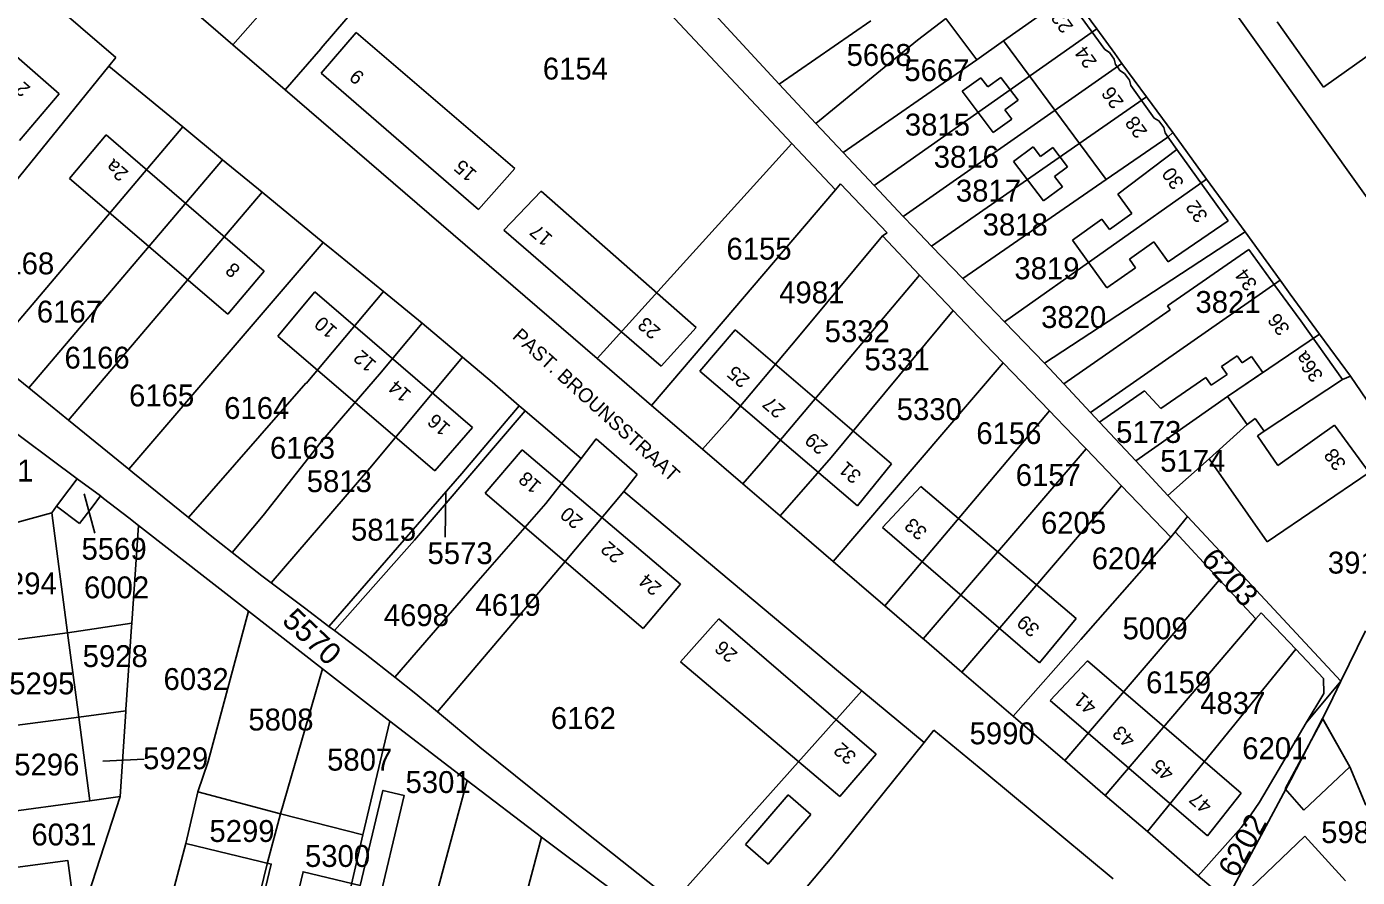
# Model space of a CAD drawing. Extents: x 191922 to 199923, y 328959 to 333350.
# Drawn here: x 196579.9 to 196744, y 330860.5 to 330965.4 of the extents above; entities that cross this region are included whole.
import ezdxf

# ---------------------------------------------------------------- set-up
doc = ezdxf.new("R2010")
doc.units = 0
for name, color, linetype in [('bouwvlak', 7, 'Continuous'), ('enkelbestemming', 7, 'Continuous'), ('Level 6', 7, 'Continuous'), ('maatvoering - maximum aantal wooneenheden', 7, 'Continuous'), ('Maatvoering_symbolen', 7, 'Continuous'), ('recreatiewoning', 7, 'Continuous')]:
    doc.layers.add(name, color=color, linetype=linetype)

msp = doc.modelspace()

# ---------------------------------------------------------------- linework, layer by layer
at = {"layer": 'bouwvlak'}
for p, q in [((196588.27, 330902.93), (196586.96, 330907.77)), ((196631.48, 330902.45), (196631.55, 330907.95)), ((196594.38, 330875.05), (196589.28, 330874.8))]:
    msp.add_line(p, q, dxfattribs=at)
at = {"layer": 'Level 6'}
for p, q in [((196605.29, 330963.19), (196633.19, 330994.8)), ((196638.85, 330988.74), (196674.25, 330950.99)), ((196746.9, 330941.86), (196722.25, 330976.48)), ((196590.88, 330961.61), (196579.75, 330971.18)), ((196661.03, 330970.94), (196672.67, 330958.34)), ((196708.63, 330969.51), (196700.33, 330963.67)), ((196711.83, 330965.13), (196708.63, 330969.51)), ((196605.29, 330963.19), (196600.5, 330967.32)), ((196683.96, 330966.15), (196672.67, 330958.34)), ((196693.23, 330966.42), (196689.72, 330963.75)), ((196711.83, 330965.13), (196684.37, 330945.82)), ((196714.05, 330962.11), (196711.83, 330965.13)), ((196611.77, 330957.61), (196605.29, 330963.19)), ((196689.72, 330963.75), (196677.2, 330953.48)), ((196700.33, 330963.67), (196697.04, 330961.33)), ((196590.02, 330960.53), (196590.88, 330961.61)), ((196697.04, 330961.33), (196680.56, 330949.88)), ((196714.94, 330960.89), (196714.05, 330962.11)), ((196575.58, 330942.75), (196590.02, 330960.53)), ((196590.02, 330960.53), (196599.14, 330953.04)), ((196714.94, 330960.89), (196687.95, 330942.01)), ((196717.97, 330956.76), (196714.94, 330960.89)), ((196672.67, 330958.34), (196677.2, 330953.48)), ((196650.22, 330924.48), (196611.77, 330957.61)), ((196717.97, 330956.76), (196691.47, 330938.33)), ((196721.21, 330952.35), (196717.97, 330956.76)), ((196575.21, 330924.86), (196599.14, 330953.04)), ((196599.14, 330953.04), (196604.05, 330949)), ((196677.2, 330953.48), (196680.56, 330949.88)), ((196720.58, 330951.8), (196712.98, 330946.57)), ((196721.21, 330952.35), (196720.58, 330951.8)), ((196725.38, 330946.61), (196721.21, 330952.35)), ((196674.25, 330950.99), (196650.22, 330924.48)), ((196674.25, 330950.99), (196679.61, 330945.28)), ((196680.56, 330949.88), (196684.37, 330945.82)), ((196580.14, 330920.86), (196604.05, 330949)), ((196604.05, 330949), (196608.93, 330944.99)), ((196712.98, 330946.57), (196695.33, 330934.33)), ((196725.38, 330946.61), (196700.46, 330929)), ((196730.12, 330940.11), (196725.38, 330946.61)), ((196585.05, 330916.88), (196608.93, 330944.99)), ((196608.93, 330944.99), (196616.46, 330938.8)), ((196679.61, 330945.28), (196656.94, 330918.69)), ((196679.61, 330945.28), (196680.25, 330946.03)), ((196680.25, 330946.03), (196686, 330939.99)), ((196684.37, 330945.82), (196687.95, 330942.01)), ((196687.95, 330942.01), (196689.22, 330940.66)), ((196686, 330939.99), (196685.41, 330939.59)), ((196689.22, 330940.66), (196691.47, 330938.33)), ((196730.12, 330940.11), (196705.37, 330923.88)), ((196734.43, 330934.13), (196730.12, 330940.11)), ((196616.46, 330938.8), (196592.49, 330910.82)), ((196616.46, 330938.8), (196617.24, 330938.16)), ((196617.24, 330938.16), (196623.87, 330932.74)), ((196685.41, 330939.59), (196675.05, 330927.16)), ((196685.41, 330939.59), (196689.98, 330934.77)), ((196691.47, 330938.33), (196695.33, 330934.33)), ((196689.98, 330934.77), (196670.41, 330911.57)), ((196689.98, 330934.77), (196694.14, 330930.38)), ((196695.33, 330934.33), (196700.46, 330929)), ((196734.43, 330934.13), (196711.07, 330917.81)), ((196735.69, 330932.4), (196734.43, 330934.13)), ((196614.34, 330921.4), (196623.87, 330932.74)), ((196623.87, 330932.74), (196628.63, 330928.85)), ((196739.3, 330927.48), (196735.69, 330932.4)), ((196694.14, 330930.38), (196679.07, 330912.28)), ((196694.14, 330930.38), (196697.99, 330926.32)), ((196628.63, 330928.85), (196623.4, 330922.54)), ((196628.63, 330928.85), (196633.62, 330924.66)), ((196700.46, 330929), (196705.37, 330923.88)), ((196675.05, 330927.16), (196666.62, 330917.13)), ((196739.3, 330927.48), (196727.96, 330919.78)), ((196743.13, 330922.31), (196739.3, 330927.48)), ((196697.99, 330926.32), (196700.29, 330923.96)), ((196566.83, 330923.96), (196586.13, 330909.64)), ((196575.21, 330924.86), (196580.14, 330920.86)), ((196633.62, 330924.66), (196622.2, 330910.95)), ((196633.62, 330924.66), (196637.27, 330921.56)), ((196656.94, 330918.69), (196650.22, 330924.48)), ((196700.29, 330923.96), (196679.32, 330899.44)), ((196700.29, 330923.96), (196706.02, 330918)), ((196705.37, 330923.88), (196707.77, 330921.36)), ((196623.4, 330922.54), (196618.97, 330917.41)), ((196742.15, 330921.88), (196732.46, 330915.5)), ((196743.13, 330922.31), (196742.15, 330921.88)), ((196747.84, 330915.32), (196743.13, 330922.31)), ((196580.14, 330920.86), (196581.73, 330919.58)), ((196637.27, 330921.56), (196640.59, 330918.65)), ((196707.77, 330921.36), (196711.07, 330917.81)), ((196581.73, 330919.58), (196585.05, 330916.88)), ((196640.59, 330918.65), (196633.53, 330910.3)), ((196640.59, 330918.65), (196641.33, 330918)), ((196663.23, 330913.28), (196656.94, 330918.69)), ((196727.96, 330919.78), (196716.64, 330911.84)), ((196585.05, 330916.88), (196592.49, 330910.82)), ((196618.97, 330917.41), (196616.2, 330914.19)), ((196641.33, 330918), (196627.71, 330902.06)), ((196641.33, 330918), (196648.24, 330912.13)), ((196666.62, 330917.13), (196663.23, 330913.28)), ((196706.02, 330918), (196685.7, 330893.95)), ((196706.02, 330918), (196706.83, 330917.15)), ((196706.83, 330917.15), (196710.16, 330913.69)), ((196711.07, 330917.81), (196712.16, 330916.63)), ((196731.38, 330917.08), (196730.37, 330916.32)), ((196732.46, 330915.5), (196731.38, 330917.08)), ((196712.16, 330916.63), (196716.64, 330911.84)), ((196730.37, 330916.32), (196725.69, 330912.11)), ((196616.2, 330914.19), (196609.03, 330905.12)), ((196650.11, 330914.57), (196648.24, 330912.13)), ((196655.18, 330910.16), (196650.11, 330914.57)), ((196710.16, 330913.69), (196710.51, 330913.33)), ((196648.24, 330912.13), (196643.9, 330906.57)), ((196668.19, 330909.01), (196663.23, 330913.28)), ((196679.07, 330912.28), (196672.79, 330905.05)), ((196710.51, 330913.33), (196690.43, 330889.88)), ((196710.51, 330913.33), (196714.89, 330908.77)), ((196716.64, 330911.84), (196720.61, 330907.58)), ((196725.69, 330912.11), (196720.61, 330907.58)), ((196592.49, 330910.82), (196592.98, 330910.42)), ((196592.98, 330910.42), (196599.84, 330904.87)), ((196622.2, 330910.95), (196610.03, 330896.78)), ((196633.53, 330910.3), (196617.16, 330891.42)), ((196653.51, 330908.08), (196655.18, 330910.16)), ((196670.41, 330911.57), (196668.19, 330909.01)), ((196586.13, 330909.64), (196585.1, 330908.28)), ((196586.13, 330909.64), (196588.98, 330907.52)), ((196672.79, 330905.05), (196668.19, 330909.01)), ((196714.89, 330908.77), (196695.2, 330885.78)), ((196714.89, 330908.77), (196720.96, 330902.45)), ((196585.1, 330908.28), (196583.55, 330906.24)), ((196587.95, 330906.15), (196588.98, 330907.52)), ((196588.98, 330907.52), (196589.02, 330907.49)), ((196589.02, 330907.49), (196589.37, 330907.22)), ((196589.37, 330907.22), (196592.5, 330904.8)), ((196646.27, 330899.44), (196653.51, 330908.08)), ((196653.51, 330908.08), (196679.99, 330885.84)), ((196720.61, 330907.58), (196723.03, 330904.97)), ((196566.34, 330900.91), (196582.98, 330905.42)), ((196582.98, 330905.42), (196583.55, 330906.24)), ((196584.93, 330890.65), (196582.98, 330905.42)), ((196583.55, 330906.24), (196586.4, 330904.11)), ((196586.4, 330904.11), (196587.95, 330906.15)), ((196643.9, 330906.57), (196635.54, 330897.03)), ((196592.5, 330904.8), (196593.67, 330903.88)), ((196593.67, 330903.88), (196592.84, 330891.83)), ((196593.67, 330903.88), (196607.23, 330893.29)), ((196609.03, 330905.12), (196605.21, 330900.56)), ((196679.32, 330899.44), (196672.79, 330905.05)), ((196721.48, 330903.09), (196723.03, 330904.97)), ((196723.03, 330904.97), (196728.18, 330899.42)), ((196627.71, 330902.06), (196617.82, 330890.92)), ((196720.96, 330902.45), (196709.87, 330889.79)), ((196720.96, 330902.45), (196721.48, 330903.09)), ((196721.48, 330903.09), (196726.97, 330897.17)), ((196605.21, 330900.56), (196608.86, 330897.66)), ((196630.54, 330880.89), (196646.27, 330899.44)), ((196685.46, 330894.15), (196679.32, 330899.44)), ((196728.18, 330899.42), (196741.92, 330884.67)), ((196608.86, 330897.66), (196610.03, 330896.78)), ((196635.54, 330897.03), (196625.27, 330885.17)), ((196726.97, 330897.17), (196707.9, 330874.86)), ((196731.45, 330892.34), (196726.97, 330897.17)), ((196610.03, 330896.78), (196614.14, 330893.72)), ((196685.7, 330893.95), (196685.46, 330894.15)), ((196690.43, 330889.88), (196685.7, 330893.95)), ((196602.27, 330874.75), (196607.23, 330893.29)), ((196607.23, 330893.29), (196616.37, 330886.18)), ((196614.14, 330893.72), (196617.16, 330891.42)), ((196712.88, 330870.57), (196731.45, 330892.34)), ((196731.45, 330892.34), (196732.11, 330893.11)), ((196732.11, 330893.11), (196736.38, 330888.61)), ((196571.66, 330888.87), (196584.93, 330890.65)), ((196584.93, 330890.65), (196592.84, 330891.83)), ((196586.31, 330880.23), (196584.93, 330890.65)), ((196592.12, 330881.18), (196592.81, 330891.35)), ((196592.81, 330891.35), (196592.84, 330891.83)), ((196617.16, 330891.42), (196617.82, 330890.92)), ((196617.82, 330890.92), (196621.63, 330888.03)), ((196741.92, 330884.67), (196744.96, 330890.86)), ((196690.54, 330889.79), (196690.43, 330889.88)), ((196695.2, 330885.78), (196690.54, 330889.79)), ((196709.87, 330889.79), (196701.51, 330880.35)), ((196621.63, 330888.03), (196625.27, 330885.17)), ((196736.38, 330888.61), (196718.07, 330866.1)), ((196616.37, 330886.18), (196611.19, 330868.3)), ((196616.37, 330886.18), (196621.92, 330881.86)), ((196679.99, 330885.84), (196682.86, 330883.46)), ((196701.51, 330880.35), (196695.2, 330885.78)), ((196625.27, 330885.17), (196627.87, 330883.12)), ((196741.92, 330884.67), (196737.65, 330879.51)), ((196740.43, 330881.58), (196741.92, 330884.67)), ((196627.87, 330883.12), (196630.54, 330880.89)), ((196659.66, 330857.44), (196682.86, 330883.46)), ((196682.86, 330883.46), (196690.55, 330877.1)), ((196586.31, 330880.23), (196592.11, 330880.99)), ((196591.41, 330870.42), (196592.1, 330880.94)), ((196592.1, 330880.94), (196592.11, 330880.99)), ((196592.11, 330880.99), (196592.12, 330881.18)), ((196621.92, 330881.86), (196624.65, 330879.74)), ((196630.54, 330880.89), (196635.77, 330876.51)), ((196739.65, 330880.06), (196740.43, 330881.58)), ((196564.62, 330877.4), (196586.31, 330880.23)), ((196587.67, 330869.91), (196586.31, 330880.23)), ((196624.65, 330879.74), (196621.32, 330865.69)), ((196624.65, 330879.74), (196631.94, 330874.14)), ((196701.51, 330880.35), (196707.9, 330874.86)), ((196735.77, 330872.48), (196739.65, 330880.06)), ((196739.65, 330880.06), (196743.02, 330874.09)), ((196691.74, 330878.61), (196690.55, 330877.1)), ((196698.02, 330873.43), (196691.74, 330878.61)), ((196635.77, 330876.51), (196648.97, 330865.92)), ((196690.55, 330877.1), (196679.15, 330862.97)), ((196601, 330871.01), (196602.27, 330874.75)), ((196631.94, 330874.14), (196634.21, 330872.41)), ((196707.9, 330874.86), (196712.88, 330870.57)), ((196743.02, 330874.09), (196745.02, 330869.35)), ((196634.21, 330872.41), (196630.53, 330858.86)), ((196634.21, 330872.41), (196643.37, 330865.43)), ((196713.87, 330860.27), (196698.02, 330873.43)), ((196727.82, 330857.69), (196735.77, 330872.48)), ((196599.49, 330864.63), (196601, 330871.01)), ((196601, 330871.01), (196611.19, 330868.3)), ((196574.53, 330868.13), (196587.67, 330869.91)), ((196591.41, 330870.42), (196584.68, 330849.66)), ((196587.67, 330869.91), (196591.41, 330870.42)), ((196712.88, 330870.57), (196718.07, 330866.1)), ((196611.19, 330868.3), (196609.59, 330862.3)), ((196611.19, 330868.3), (196621.32, 330865.69)), ((196648.97, 330865.92), (196659.66, 330857.44)), ((196718.07, 330866.1), (196723, 330861.79)), ((196597.24, 330856.05), (196599.49, 330864.63)), ((196621.32, 330865.69), (196619.26, 330856.69)), ((196643.37, 330865.43), (196638.31, 330846.26)), ((196643.37, 330865.43), (196645.98, 330863.46)), ((196645.98, 330863.46), (196652.5, 330858.6)), ((196679.15, 330862.97), (196668.46, 330850.26)), ((196609.59, 330862.3), (196605.11, 330844.35)), ((196723, 330861.79), (196724.35, 330860.64)), ((196724.35, 330860.64), (196727.82, 330857.69))]:
    msp.add_line(p, q, dxfattribs=at)
for points in [[(196611.77, 330957.61), (196616.15, 330962.66), (196616.23, 330962.75), (196616.19, 330962.78), (196622.03, 330969.58)], [(196599.84, 330904.87), (196614.3, 330921.43), (196614.34, 330921.4)], [(196599.84, 330904.87), (196602.53, 330902.69), (196605.21, 330900.56)], [(196737.65, 330879.51), (196739.82, 330883.16), (196739.8, 330884.99), (196736.38, 330888.61)], [(196724.35, 330860.64), (196729.64, 330866.6), (196730.84, 330868.16), (196731.9, 330869.73), (196734.18, 330873.66), (196737.65, 330879.51)]]:
    msp.add_lwpolyline(points, dxfattribs=at)
at = {"layer": 'recreatiewoning'}
for p, q in [((196697.04, 330961.33), (196693.23, 330966.42)), ((196709.92, 330966.6), (196712.82, 330962.58)), ((196734.07, 330966.03), (196739.79, 330957.96)), ((196616.21, 330959.66), (196620.5, 330964.68)), ((196620.5, 330964.68), (196640.08, 330947.91)), ((196700.33, 330963.67), (196697.04, 330961.33)), ((196712.98, 330946.57), (196700.33, 330963.67)), ((196577.97, 330962.32), (196583.9, 330957.14)), ((196712.82, 330962.58), (196713.39, 330962.22)), ((196713.39, 330962.22), (196713.98, 330961.4)), ((196713.98, 330961.4), (196714.14, 330960.75)), ((196739.79, 330957.96), (196745.18, 330961.78)), ((196635.61, 330942.87), (196616.21, 330959.66)), ((196714.14, 330960.75), (196714.45, 330960.33)), ((196714.45, 330960.33), (196714.68, 330960)), ((196714.68, 330960), (196715.25, 330959.64)), ((196715.25, 330959.64), (196715.85, 330958.82)), ((196695.22, 330957.44), (196697.54, 330959.11)), ((196697.54, 330959.11), (196698.39, 330957.98)), ((196698.39, 330957.98), (196700.01, 330959.15)), ((196700.01, 330959.15), (196702.12, 330956.34)), ((196715.85, 330958.82), (196716.02, 330958.16)), ((196716.02, 330958.16), (196718.92, 330954.12)), ((196583.9, 330957.14), (196579.02, 330951.39)), ((196699.07, 330952.34), (196695.22, 330957.44)), ((196702.12, 330956.34), (196700.48, 330955.17)), ((196700.48, 330955.17), (196701.37, 330953.99)), ((196701.37, 330953.99), (196699.07, 330952.34)), ((196718.92, 330954.12), (196719.5, 330953.79)), ((196719.5, 330953.79), (196720.09, 330952.97)), ((196720.09, 330952.97), (196720.25, 330952.3)), ((196585.18, 330946.69), (196589.68, 330952.08)), ((196589.68, 330952.08), (196609.18, 330935.27)), ((196720.58, 330951.8), (196712.98, 330946.57)), ((196720.25, 330952.3), (196720.61, 330951.82)), ((196720.61, 330951.82), (196721.7, 330950.24)), ((196701.55, 330948.8), (196703.98, 330950.58)), ((196703.98, 330950.58), (196704.9, 330949.38)), ((196704.9, 330949.38), (196706.43, 330950.5)), ((196706.43, 330950.5), (196708.24, 330948.11)), ((196714.41, 330944.75), (196721.7, 330950.24)), ((196721.7, 330950.24), (196728.02, 330941.46)), ((196640.08, 330947.91), (196635.61, 330942.87)), ((196705.25, 330943.92), (196701.55, 330948.8)), ((196708.24, 330948.11), (196706.62, 330946.92)), ((196604.67, 330929.95), (196585.18, 330946.69)), ((196706.62, 330946.92), (196707.6, 330945.64)), ((196638.7, 330940.32), (196643.31, 330945.1)), ((196643.31, 330945.1), (196662.44, 330928.29)), ((196707.6, 330945.64), (196705.25, 330943.92)), ((196716.14, 330942.36), (196714.41, 330944.75)), ((196708.82, 330939.07), (196712.47, 330941.65)), ((196712.47, 330941.65), (196713.38, 330940.38)), ((196713.38, 330940.38), (196716.14, 330942.36)), ((196728.02, 330941.46), (196720.65, 330936.39)), ((196658.14, 330923.55), (196638.7, 330940.32)), ((196713.07, 330933.18), (196708.82, 330939.07)), ((196718.86, 330938.88), (196715.85, 330936.75)), ((196720.65, 330936.39), (196718.86, 330938.88)), ((196715.85, 330936.75), (196716.62, 330935.68)), ((196720.55, 330930.99), (196730.57, 330937.93)), ((196730.57, 330937.93), (196733.79, 330933.48)), ((196609.18, 330935.27), (196604.67, 330929.95)), ((196716.62, 330935.68), (196713.07, 330933.18)), ((196733.79, 330933.48), (196736.99, 330929.13)), ((196610.84, 330927.24), (196615.41, 330932.72)), ((196615.41, 330932.72), (196634.85, 330915.98)), ((196707.77, 330921.36), (196720.9, 330930.49)), ((196720.9, 330930.49), (196720.55, 330930.99)), ((196662.44, 330928.29), (196658.14, 330923.55)), ((196736.99, 330929.13), (196742.15, 330921.88)), ((196630.22, 330910.6), (196610.84, 330927.24)), ((196662.9, 330922.93), (196667.26, 330928.02)), ((196667.26, 330928.02), (196686.52, 330911.49)), ((196729.15, 330924.79), (196727.22, 330923.47)), ((196727.22, 330923.47), (196727.9, 330922.51)), ((196729.75, 330923.95), (196729.15, 330924.79)), ((196730.89, 330924.72), (196729.75, 330923.95)), ((196732.3, 330922.73), (196730.89, 330924.72)), ((196682.31, 330906.28), (196662.9, 330922.93)), ((196725.29, 330922.12), (196719.73, 330918.29)), ((196725.95, 330921.18), (196725.29, 330922.12)), ((196727.9, 330922.51), (196725.95, 330921.18)), ((196727.96, 330919.78), (196732.3, 330922.73)), ((196742.15, 330921.88), (196732.46, 330915.5)), ((196711.07, 330917.81), (196707.77, 330921.36)), ((196717.7, 330920.48), (196712.16, 330916.63)), ((196719.73, 330918.29), (196717.7, 330920.48)), ((196730.37, 330916.32), (196727.96, 330919.78)), ((196712.16, 330916.63), (196711.07, 330917.81)), ((196634.85, 330915.98), (196630.22, 330910.6)), ((196725.69, 330912.11), (196730.37, 330916.32)), ((196732.46, 330915.5), (196731.64, 330914.93)), ((196734.15, 330911.29), (196741.16, 330916.23)), ((196741.16, 330916.23), (196745.43, 330910.41)), ((196731.64, 330914.93), (196734.15, 330911.29)), ((196636.43, 330907.87), (196640.96, 330913.22)), ((196640.96, 330913.22), (196660.49, 330896.65)), ((196732.83, 330901.85), (196725.69, 330912.11)), ((196686.52, 330911.49), (196682.31, 330906.28)), ((196745.43, 330910.41), (196732.83, 330901.85)), ((196685.4, 330903.63), (196690.12, 330908.7)), ((196690.12, 330908.7), (196709.27, 330892.4)), ((196655.89, 330891.16), (196636.43, 330907.87)), ((196704.77, 330886.93), (196685.4, 330903.63)), ((196660.49, 330896.65), (196655.89, 330891.16)), ((196660.51, 330887.06), (196665.21, 330892.35)), ((196665.21, 330892.35), (196684.65, 330875.66)), ((196709.27, 330892.4), (196704.77, 330886.93)), ((196706.08, 330882.27), (196710.67, 330887.17)), ((196710.67, 330887.17), (196729.65, 330870.86)), ((196680.15, 330870.42), (196660.51, 330887.06)), ((196725.49, 330865.6), (196706.08, 330882.27)), ((196739.69, 330880.04), (196735.05, 330871.37)), ((196743.02, 330874.09), (196739.69, 330880.04)), ((196684.65, 330875.66), (196680.15, 330870.42)), ((196737.37, 330868.74), (196743.02, 330874.09)), ((196729.65, 330870.86), (196725.49, 330865.6)), ((196735.05, 330871.37), (196737.37, 330868.74)), ((196673.76, 330870.64), (196668.5, 330864.52)), ((196676.57, 330868.22), (196673.76, 330870.64)), ((196671.32, 330862.1), (196676.57, 330868.22)), ((196599.49, 330864.63), (196597.24, 330856.05)), ((196668.5, 330864.52), (196671.32, 330862.1)), ((196737.47, 330865.56), (196730.83, 330859.19)), ((196742.49, 330860.05), (196737.47, 330865.56))]:
    msp.add_line(p, q, dxfattribs=at)
for points in [[(196617.82, 330850.66), (196619.26, 330856.69), (196622.92, 330855.82), (196626.45, 330870.55), (196623.82, 330871.18), (196621.02, 330859.47), (196613.97, 330861.16), (196612.81, 330856.35), (196608.89, 330857.29), (196610.04, 330862.1), (196599.49, 330864.63)], [(196575.55, 330861.02), (196576.65, 330861.17), (196576.61, 330861.43), (196584.97, 330862.53), (196585.45, 330858.86)]]:
    msp.add_lwpolyline(points, dxfattribs=at)

# ---------------------------------------------------------------- texts
at = {"layer": 'enkelbestemming'}
for s, p in [('5668', (196680.98, 330960.57)), ('6154', (196643.53, 330958.89)), ('5667', (196688.1, 330958.7)), ('3815', (196688.17, 330951.98)), ('3816', (196691.73, 330948.01)), ('3817', (196694.46, 330943.83)), ('3818', (196697.76, 330939.65)), ('6155', (196666.17, 330936.67)), ('6168', (196575.25, 330934.86)), ('3819', (196701.67, 330934.25)), ('4981', (196672.67, 330931.28)), ('6167', (196581.14, 330928.91)), ('3821', (196724, 330930.1)), ('3820', (196704.97, 330928.24)), ('5332', (196678.28, 330926.49)), ('6166', (196584.55, 330923.23)), ('5331', (196683.19, 330923.01)), ('6165', (196592.51, 330918.57)), ('6164', (196604.24, 330917.02)), ('5330', (196687.16, 330916.87)), ('5173', (196714.22, 330914.06)), ('6156', (196696.98, 330913.92)), ('6163', (196609.88, 330912.11)), ('6001', (196572.69, 330909.3)), ('5174', (196719.65, 330910.5)), ('5813', (196614.42, 330907.99)), ('6157', (196701.84, 330908.75)), ('6205', (196704.95, 330902.86)), ('5815', (196619.87, 330902)), ('5569', (196586.65, 330899.65)), ('5573', (196629.31, 330899.11)), ('6204', (196711.21, 330898.47)), ('3916', (196740.32, 330897.94)), ('5294', (196575.57, 330895.38)), ('6002', (196586.95, 330894.89)), ('4619', (196635.22, 330892.73)), ('4698', (196623.92, 330891.46)), ('5009', (196715.01, 330889.83)), ('5928', (196586.79, 330886.41)), ('5295', (196577.74, 330883.04)), ('6032', (196596.76, 330883.58)), ('6159', (196717.91, 330883.17)), ('4837', (196724.58, 330880.62)), ('5808', (196607.22, 330878.58)), ('6162', (196644.51, 330878.77)), ('5990', (196696.15, 330876.88)), ('6201', (196729.77, 330875.04)), ('5296', (196578.35, 330873.03)), ('5929', (196594.24, 330873.8)), ('5807', (196616.93, 330873.63)), ('5301', (196626.6, 330870.87)), ('5299', (196602.42, 330864.83)), ('6031', (196580.46, 330864.4)), ('5988', (196739.5, 330864.69)), ('5300', (196614.2, 330861.75))]:
    msp.add_text(s, height=2.7, dxfattribs=at).set_placement(p)
for s, rotation, p in [('6203', 312.7709, (196724.54, 330899.54)), ('5570', 316.5766, (196611.24, 330891.96)), ('6202', 61.0736, (196729.02, 330860.24))]:
    msp.add_text(s, height=2.7, rotation=rotation, dxfattribs=at).set_placement(p)
at = {"layer": 'maatvoering - maximum aantal wooneenheden'}
for s, rotation, p in [('22', 126.1706, (196709.02, 330965.44)), ('24', 125.7576, (196711.93, 330961.08)), ('9', 139.1376, (196621.65, 330959.44)), ('2', 139.181, (196580.46, 330957.91)), ('26', 126.2508, (196715.24, 330956.11)), ('28', 125.7576, (196718.15, 330952.46)), ('2a', 139.2184, (196592.55, 330947.49)), ('15', 139.1376, (196635.52, 330947.44)), ('30', 125.7576, (196722.68, 330946.14)), ('32', 125.7576, (196725.62, 330942.05)), ('17', 139.2184, (196644.87, 330939.48)), ('8', 139.2619, (196606.35, 330935.6)), ('34', 125.8377, (196731.7, 330933.64)), ('36', 126.3309, (196735.73, 330928.14)), ('10', 139.2619, (196618.31, 330928.11)), ('23', 139.2184, (196658.17, 330928.02)), ('12', 139.2619, (196623.13, 330923.96)), ('36a', 125.4243, (196739.84, 330922.36)), ('25', 139.4236, (196669.18, 330922.02)), ('14', 139.2619, (196627.43, 330920.25)), ('27', 139.4236, (196673.57, 330918.26)), ('16', 139.2619, (196632.25, 330916.1)), ('29', 139.4236, (196678.79, 330913.78)), ('31', 139.4236, (196682.95, 330910.21)), ('38', 126.2508, (196742.67, 330911.47)), ('18', 139.666, (196643.48, 330908.99)), ('20', 139.666, (196648.62, 330904.62)), ('33', 139.2184, (196691.06, 330903.24)), ('22', 139.666, (196653.62, 330900.38)), ('24', 139.666, (196658.31, 330896.39)), ('39', 139.2184, (196704.93, 330891.28)), ('26', 139.3427, (196667.67, 330888.12)), ('41', 139.3427, (196711.95, 330881.71)), ('43', 139.3427, (196716.7, 330877.62)), ('32', 139.3427, (196682.33, 330875.54)), ('45', 139.3427, (196721.5, 330873.51)), ('47', 139.3427, (196726.18, 330869.48))]:
    msp.add_text(s, height=1.75, rotation=rotation, dxfattribs=at).set_placement(p)
at = {"layer": 'Maatvoering_symbolen'}
msp.add_text('PAST. BROUNSSTRAAT', height=1.75, rotation=317.7572, dxfattribs=at).set_placement((196639.67, 330927.07))

doc.saveas('drawing.dxf')
